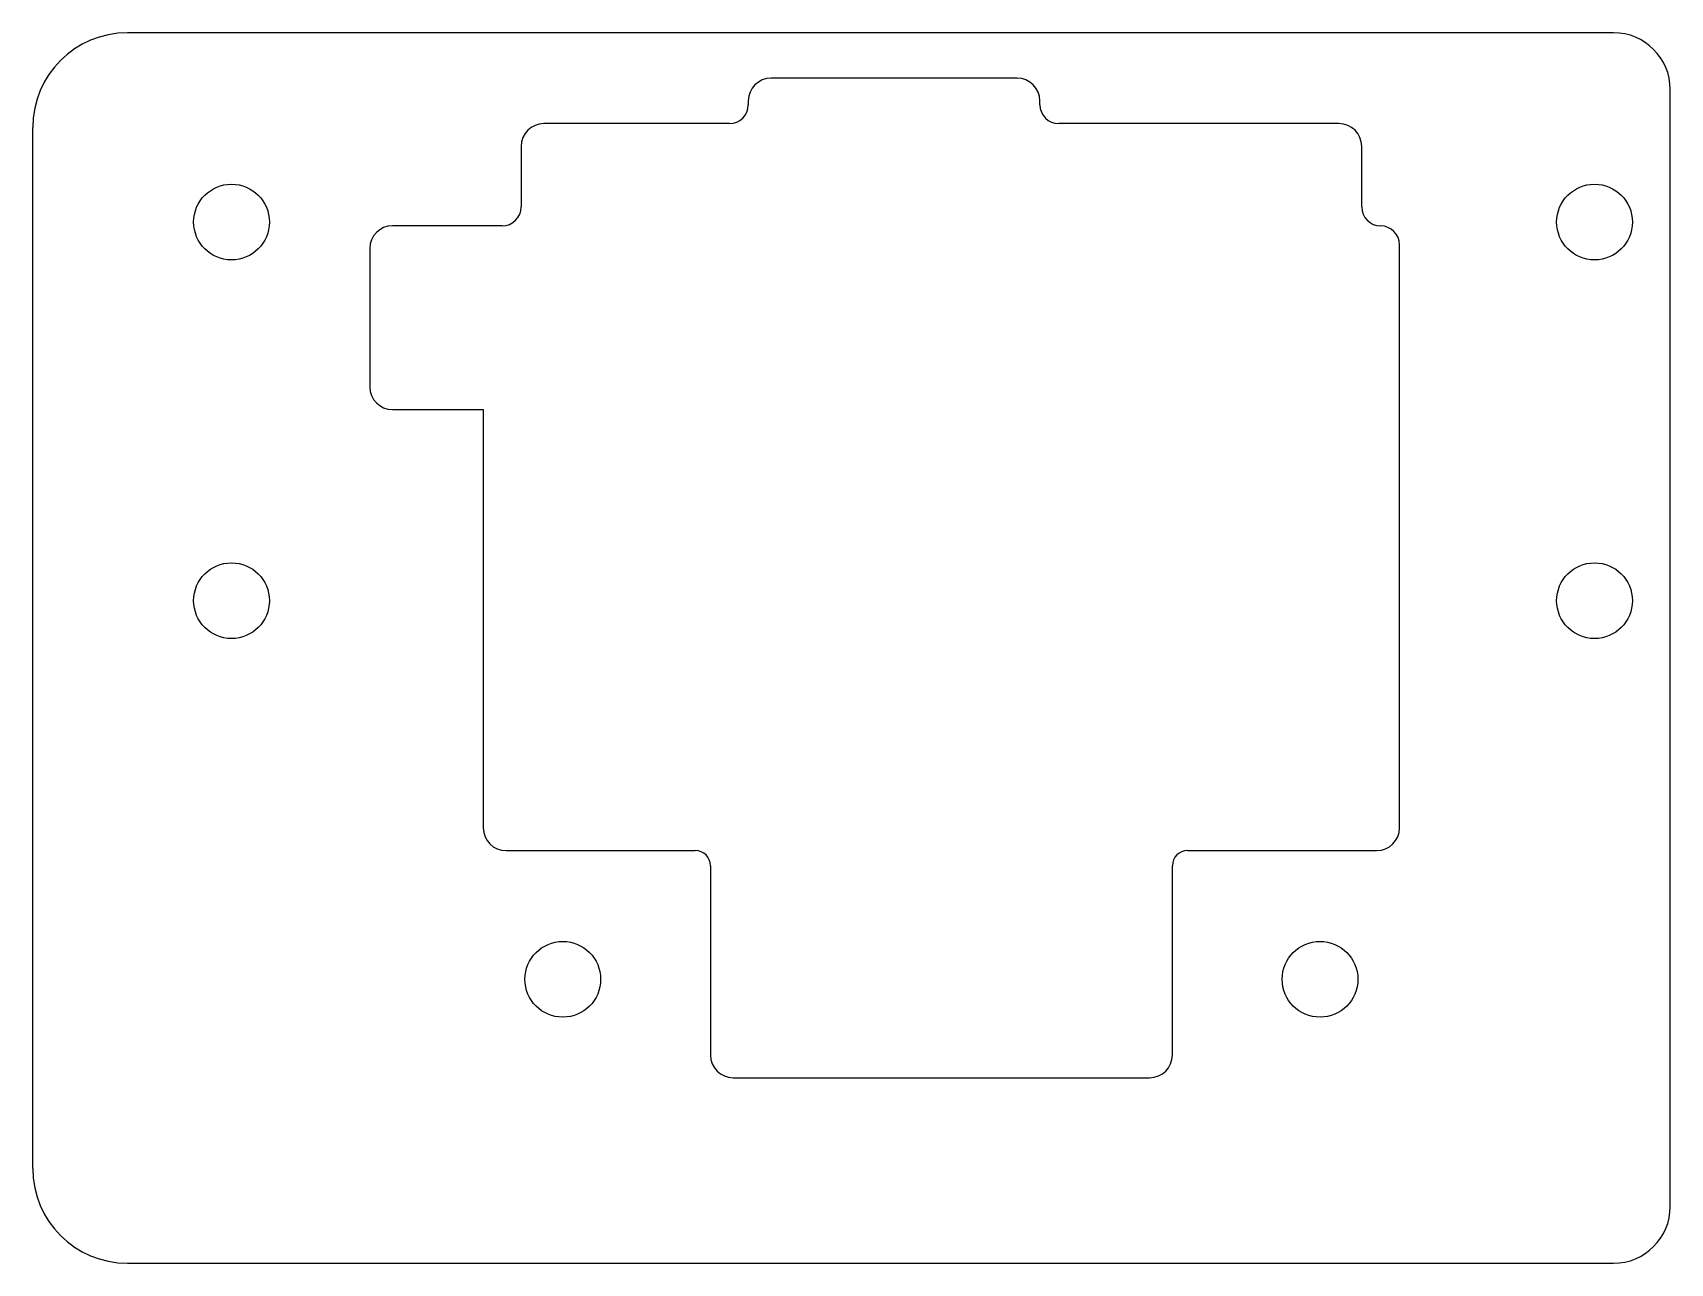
# Model space of a CAD drawing. Header units: millimetres. Extents: x -19.6 to 66.9, y -28.4 to 36.6.
import ezdxf

# ---------------------------------------------------------------- set-up
doc = ezdxf.new("R2010")
doc.units = ezdxf.units.MM

msp = doc.modelspace()

# ---------------------------------------------------------------- linework, layer by layer
at = {"color": 7, "linetype": 'Continuous', "lineweight": 25}
for p, q in [((63.926, 36.645), (-14.574, 36.645)), ((32.426, 34.245), (19.426, 34.245)), ((18.226, 33.045), (18.226, 32.845)), ((33.626, 32.845), (33.626, 33.045)), ((66.926, -25.355), (66.926, 33.645)), ((-19.574, -23.355), (-19.574, 31.645)), ((17.226, 31.845), (7.426, 31.845)), ((49.426, 31.845), (34.626, 31.845)), ((6.226, 30.645), (6.226, 27.445)), ((50.626, 27.445), (50.626, 30.645)), ((5.226, 26.445), (-0.574, 26.445)), ((-1.774, 25.245), (-1.774, 17.945)), ((52.626, -5.355), (52.626, 25.445)), ((-0.574, 16.745), (4.226, 16.745)), ((4.226, 16.745), (4.226, -5.355)), ((5.426, -6.555), (15.426, -6.555)), ((41.426, -6.555), (51.426, -6.555)), ((16.226, -7.355), (16.226, -17.355)), ((40.626, -17.355), (40.626, -7.355)), ((17.426, -18.555), (39.426, -18.555)), ((-14.574, -28.355), (63.926, -28.355))]:
    msp.add_line(p, q, dxfattribs=at)
for centre in [(-9.074, 26.645), (62.926, 26.645), (-9.074, 6.645), (62.926, 6.645), (8.426, -13.355), (48.426, -13.355)]:
    msp.add_circle(centre, 2, dxfattribs=at)
for centre, radius, start, end in [((-14.574, 31.645), 5, 90, 180), ((63.926, 33.645), 3, 0, 90), ((19.426, 33.045), 1.2, 90, 180), ((32.426, 33.045), 1.2, 0, 90), ((17.226, 32.845), 1, 270, 0), ((34.626, 32.845), 1, 180, 270), ((7.426, 30.645), 1.2, 90, 180), ((49.426, 30.645), 1.2, 0, 90), ((5.226, 27.445), 1, 270, 0), ((51.626, 27.445), 1, 180, 270), ((-0.574, 25.245), 1.2, 90, 180), ((51.626, 25.445), 1, 0, 90), ((-0.574, 17.945), 1.2, 180, 270), ((5.426, -5.355), 1.2, 180, 270), ((51.426, -5.355), 1.2, 270, 0), ((15.426, -7.355), 0.8, 0, 90), ((41.426, -7.355), 0.8, 90, 180), ((17.426, -17.355), 1.2, 180, 270), ((39.426, -17.355), 1.2, 270, 0), ((-14.574, -23.355), 5, 180, 270), ((63.926, -25.355), 3, 270, 0)]:
    msp.add_arc(centre, radius, start, end, dxfattribs=at)

doc.saveas('drawing.dxf')
